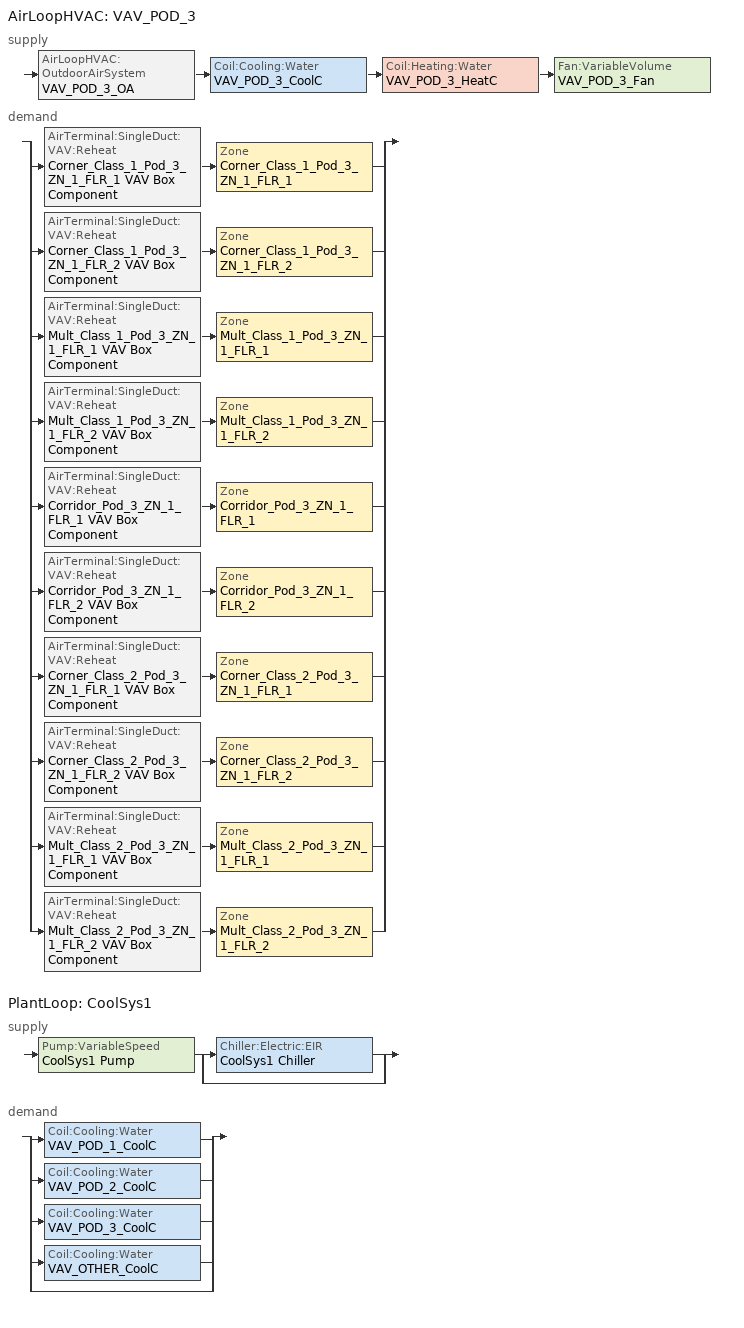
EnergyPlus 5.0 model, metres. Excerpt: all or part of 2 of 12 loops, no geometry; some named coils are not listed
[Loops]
AirLoopHVAC 'VAV_POD_3'
 supply: AirLoopHVAC:OutdoorAirSystem 'VAV_POD_3_OA' > Coil:Cooling:Water 'VAV_POD_3_CoolC' > Coil:Heating:Water 'VAV_POD_3_HeatC' > Fan:VariableVolume 'VAV_POD_3_Fan'
 demand: split
  | AirTerminal:SingleDuct:VAV:Reheat 'Corner_Class_1_Pod_3_ZN_1_FLR_1 VAV Box Component' > Zone 'Corner_Class_1_Pod_3_ZN_1_FLR_1'
  | AirTerminal:SingleDuct:VAV:Reheat 'Corner_Class_1_Pod_3_ZN_1_FLR_2 VAV Box Component' > Zone 'Corner_Class_1_Pod_3_ZN_1_FLR_2'
  | AirTerminal:SingleDuct:VAV:Reheat 'Mult_Class_1_Pod_3_ZN_1_FLR_1 VAV Box Component' > Zone 'Mult_Class_1_Pod_3_ZN_1_FLR_1'
  | AirTerminal:SingleDuct:VAV:Reheat 'Mult_Class_1_Pod_3_ZN_1_FLR_2 VAV Box Component' > Zone 'Mult_Class_1_Pod_3_ZN_1_FLR_2'
  | AirTerminal:SingleDuct:VAV:Reheat 'Corridor_Pod_3_ZN_1_FLR_1 VAV Box Component' > Zone 'Corridor_Pod_3_ZN_1_FLR_1'
  | AirTerminal:SingleDuct:VAV:Reheat 'Corridor_Pod_3_ZN_1_FLR_2 VAV Box Component' > Zone 'Corridor_Pod_3_ZN_1_FLR_2'
  | AirTerminal:SingleDuct:VAV:Reheat 'Corner_Class_2_Pod_3_ZN_1_FLR_1 VAV Box Component' > Zone 'Corner_Class_2_Pod_3_ZN_1_FLR_1'
  | AirTerminal:SingleDuct:VAV:Reheat 'Corner_Class_2_Pod_3_ZN_1_FLR_2 VAV Box Component' > Zone 'Corner_Class_2_Pod_3_ZN_1_FLR_2'
  | AirTerminal:SingleDuct:VAV:Reheat 'Mult_Class_2_Pod_3_ZN_1_FLR_1 VAV Box Component' > Zone 'Mult_Class_2_Pod_3_ZN_1_FLR_1'
  | AirTerminal:SingleDuct:VAV:Reheat 'Mult_Class_2_Pod_3_ZN_1_FLR_2 VAV Box Component' > Zone 'Mult_Class_2_Pod_3_ZN_1_FLR_2'
PlantLoop 'CoolSys1'
 supply: Pump:VariableSpeed 'CoolSys1 Pump' > split
  | Chiller:Electric:EIR 'CoolSys1 Chiller'
  | bypass
 demand: split
  | Coil:Cooling:Water 'VAV_POD_1_CoolC'
  | Coil:Cooling:Water 'VAV_POD_2_CoolC'
  | Coil:Cooling:Water 'VAV_POD_3_CoolC'
  | Coil:Cooling:Water 'VAV_OTHER_CoolC'
  | bypass
[Fan:VariableVolume]
VAV_POD_3_Fan: Availability Schedule=HVACOperationSchd; Fan Efficiency=0.6006; Pressure Rise=1109.648; Maximum Flow Rate {m3/s}=AUTOSIZE; Minimum Flow Rate {m3/s}=0; Motor Efficiency=0.924; Motor In Airstream Fraction=1; Fan Coefficient 1=0.0407599; Fan Coefficient 2=0.088045; Fan Coefficient 3=-0.0729261; Fan Coefficient 4=0.94374; Fan Coefficient 5=0
[Coil:Heating:Water]
VAV_POD_3_HeatC: Availablility Schedule=ALWAYS_ON; U-Factor Times Area Value {W/K}=AUTOSIZE; Maximum Water Flow Rate {m3/s}=AUTOSIZE; Coil Peformance input method=UFactorTimesAreaAndDesignWaterFlowRate; Nominal Capacity=AUTOSIZE; Design Inlet Water Temperature=82.2; Design Inlet Air Temperature=16.6; Design Outlet Water Temperature=71.1; Design Outlet Air Temperature=32.2
[Coil:Cooling:Water]
VAV_POD_3_CoolC: Availability Schedule=ALWAYS_ON; Design Water Flow Rate {m3/s}=AUTOSIZE; Design Air Flow Rate {m3/s}=AUTOSIZE; Design Inlet Water Temperature {C}=AUTOSIZE; Design Inlet Air Temperature {C}=AUTOSIZE; Design Outlet Air Temperature {C}=AUTOSIZE; Design Inlet Humidity Ratio {kg-H2O/kg-air}=AUTOSIZE; Design Outlet Humidity Ratio {kg-H2O/kg-air}=AUTOSIZE; Type of Analysise {*******}=SimpleAnalysis; Heat Exchanger Configuration {*********}=CrossFlow
[AirTerminal:SingleDuct:VAV:Reheat] Availability Schedule=ALWAYS_ON; Maximum Air Flow Rate {m3/s}=AUTOSIZE; Zone Minimum Air Flow Input Method=Constant; Constant Minimum Air Flow Fraction=0.3; Maximum Hot Water or Steam Flow Rate {m3/s}=AUTOSIZE; Minimum Hot Water or Steam Flow Rate {m3/s}=0; Convergence Tolerance=0.001; Damper Heating Action=NORMAL
Name | Reheat Coil
Corner_Class_1_Pod_3_ZN_1_FLR_1 VAV Box Component | Corner_Class_1_Pod_3_ZN_1_FLR_1 VAV Box Reheat Coil
Corner_Class_1_Pod_3_ZN_1_FLR_2 VAV Box Component | Corner_Class_1_Pod_3_ZN_1_FLR_2 VAV Box Reheat Coil
Corner_Class_2_Pod_3_ZN_1_FLR_1 VAV Box Component | Corner_Class_2_Pod_3_ZN_1_FLR_1 VAV Box Reheat Coil
Corner_Class_2_Pod_3_ZN_1_FLR_2 VAV Box Component | Corner_Class_2_Pod_3_ZN_1_FLR_2 VAV Box Reheat Coil
Corridor_Pod_3_ZN_1_FLR_1 VAV Box Component | Corridor_Pod_3_ZN_1_FLR_1 VAV Box Reheat Coil
Corridor_Pod_3_ZN_1_FLR_2 VAV Box Component | Corridor_Pod_3_ZN_1_FLR_2 VAV Box Reheat Coil
Mult_Class_1_Pod_3_ZN_1_FLR_1 VAV Box Component | Mult_Class_1_Pod_3_ZN_1_FLR_1 VAV Box Reheat Coil
Mult_Class_1_Pod_3_ZN_1_FLR_2 VAV Box Component | Mult_Class_1_Pod_3_ZN_1_FLR_2 VAV Box Reheat Coil
Mult_Class_2_Pod_3_ZN_1_FLR_1 VAV Box Component | Mult_Class_2_Pod_3_ZN_1_FLR_1 VAV Box Reheat Coil
Mult_Class_2_Pod_3_ZN_1_FLR_2 VAV Box Component | Mult_Class_2_Pod_3_ZN_1_FLR_2 VAV Box Reheat Coil
[Zone equipment]
Corner_Class_1_Pod_3_ZN_1_FLR_1: Corner_Class_1_Pod_3_ZN_1_FLR_1 VAV Box Component
Corner_Class_1_Pod_3_ZN_1_FLR_2: Corner_Class_1_Pod_3_ZN_1_FLR_2 VAV Box Component
Corner_Class_2_Pod_3_ZN_1_FLR_1: Corner_Class_2_Pod_3_ZN_1_FLR_1 VAV Box Component
Corner_Class_2_Pod_3_ZN_1_FLR_2: Corner_Class_2_Pod_3_ZN_1_FLR_2 VAV Box Component
Corridor_Pod_3_ZN_1_FLR_1: Corridor_Pod_3_ZN_1_FLR_1 VAV Box Component
Corridor_Pod_3_ZN_1_FLR_2: Corridor_Pod_3_ZN_1_FLR_2 VAV Box Component
Mult_Class_1_Pod_3_ZN_1_FLR_1: Mult_Class_1_Pod_3_ZN_1_FLR_1 VAV Box Component
Mult_Class_1_Pod_3_ZN_1_FLR_2: Mult_Class_1_Pod_3_ZN_1_FLR_2 VAV Box Component
Mult_Class_2_Pod_3_ZN_1_FLR_1: Mult_Class_2_Pod_3_ZN_1_FLR_1 VAV Box Component
Mult_Class_2_Pod_3_ZN_1_FLR_2: Mult_Class_2_Pod_3_ZN_1_FLR_2 VAV Box Component
[Sizing:Zone] Zone Cooling Design Supply Air Temperature {C}=12.8; Zone Heating Design Supply Air Temperature {C}=50; Zone Cooling Design Supply Air Humidity Ratio {kg-H20/kg-air}=0.0085; Zone Heating Design Supply Air Humidity Ratio {kg-H20/kg-air}=0.008; Cooling Design Air Flow Method {Flow/Zone | DesignDay | DesignDay}=DesignDay; Heating Design Air Flow Method {Flow/Zone | DesignDay}=DesignDay
Name | Outdoor Air Method | Outside Air Flow per Person {(m3/s)/person} | Outside Air Flow per Zone Floor Area {(m3/s)/m2}
Corner_Class_1_Pod_3_ZN_1_FLR_1; Corner_Class_1_Pod_3_ZN_1_FLR_2; Corner_Class_2_Pod_3_ZN_1_FLR_1; Corner_Class_2_Pod_3_ZN_1_FLR_2; Mult_Class_1_Pod_3_ZN_1_FLR_1; Mult_Class_1_Pod_3_ZN_1_FLR_2; Mult_Class_2_Pod_3_ZN_1_FLR_1; Mult_Class_2_Pod_3_ZN_1_FLR_2 | Flow/Person | 0.008
Corridor_Pod_3_ZN_1_FLR_1; Corridor_Pod_3_ZN_1_FLR_2 | Flow/Area |  | 0.0005
[ZoneControl:Thermostat] Control Type Schedule=Dual Zone Control Type Sched
Name | Zone | Control 1
Corner_Class_1_Pod_3_ZN_1_FLR_1 Thermostat | Corner_Class_1_Pod_3_ZN_1_FLR_1 | Corner_Class_1_Pod_3_ZN_1_FLR_1 DualSPSched
Corner_Class_1_Pod_3_ZN_1_FLR_2 Thermostat | Corner_Class_1_Pod_3_ZN_1_FLR_2 | Corner_Class_1_Pod_3_ZN_1_FLR_2 DualSPSched
Corner_Class_2_Pod_3_ZN_1_FLR_1 Thermostat | Corner_Class_2_Pod_3_ZN_1_FLR_1 | Corner_Class_2_Pod_3_ZN_1_FLR_1 DualSPSched
Corner_Class_2_Pod_3_ZN_1_FLR_2 Thermostat | Corner_Class_2_Pod_3_ZN_1_FLR_2 | Corner_Class_2_Pod_3_ZN_1_FLR_2 DualSPSched
Corridor_Pod_3_ZN_1_FLR_1 Thermostat | Corridor_Pod_3_ZN_1_FLR_1 | Corridor_Pod_3_ZN_1_FLR_1 DualSPSched
Corridor_Pod_3_ZN_1_FLR_2 Thermostat | Corridor_Pod_3_ZN_1_FLR_2 | Corridor_Pod_3_ZN_1_FLR_2 DualSPSched
Mult_Class_1_Pod_3_ZN_1_FLR_1 Thermostat | Mult_Class_1_Pod_3_ZN_1_FLR_1 | Mult_Class_1_Pod_3_ZN_1_FLR_1 DualSPSched
Mult_Class_1_Pod_3_ZN_1_FLR_2 Thermostat | Mult_Class_1_Pod_3_ZN_1_FLR_2 | Mult_Class_1_Pod_3_ZN_1_FLR_2 DualSPSched
Mult_Class_2_Pod_3_ZN_1_FLR_1 Thermostat | Mult_Class_2_Pod_3_ZN_1_FLR_1 | Mult_Class_2_Pod_3_ZN_1_FLR_1 DualSPSched
Mult_Class_2_Pod_3_ZN_1_FLR_2 Thermostat | Mult_Class_2_Pod_3_ZN_1_FLR_2 | Mult_Class_2_Pod_3_ZN_1_FLR_2 DualSPSched
[ThermostatSetpoint:DualSetpoint]
Name | Heating Setpoint Temperature Schedule | Cooling Setpoint Temperature Schedule
Corner_Class_1_Pod_3_ZN_1_FLR_1 DualSPSched; Corner_Class_1_Pod_3_ZN_1_FLR_2 DualSPSched; Corner_Class_2_Pod_3_ZN_1_FLR_1 DualSPSched; Corner_Class_2_Pod_3_ZN_1_FLR_2 DualSPSched; Mult_Class_1_Pod_3_ZN_1_FLR_1 DualSPSched; Mult_Class_1_Pod_3_ZN_1_FLR_2 DualSPSched; Mult_Class_2_Pod_3_ZN_1_FLR_1 DualSPSched; Mult_Class_2_Pod_3_ZN_1_FLR_2 DualSPSched | HTGSETP_SCH | CLGSETP_SCH
Corridor_Pod_3_ZN_1_FLR_1 DualSPSched; Corridor_Pod_3_ZN_1_FLR_2 DualSPSched | HTGSETP_SCH_BathCorrMechKitchen | CLGSETP_SCH_BathCorrMechKitchen
[Sizing:System]
VAV_POD_3: Type Of Load To Size On {Sensible}=Sensible; Design Outdoor Air Flow Rate {m3/s}=AUTOSIZE; Minimum System Air Flow Ratio=0.3; Preheat Design Temperature {C}=7; Preheat Design Humidity Ratio {kg-H2O/kg-air}=0.008; Precool Design Temperature {C}=12.8; Precool Design Humidity Ratio {kg-H2O/kg-air}=0.008; Central Cooling Design Supply Air Temperature {C}=12.8; Central Heating Design Supply Air Temperature {C}=16.7; Sizing Option {Coincident | NonCoincident}=NonCoincident; 100% Outdoor Air in Cooling {Yes | No}=No; 100% Outdoor Air in Heating {Yes | No}=No; Central Cooling Design Supply Air Humidity Ratio {kg-H2O/kg-air}=0.0085; Central Heating Design Supply Air Humidity Ratio {kg-H2O/kg-air}=0.008; Cooling Design Air Flow Method=DesignDay; Heating Design Air Flow Method=DesignDay
[Controller:OutdoorAir]
VAV_POD_3_OA_Controller: Minimum Outdoor Air Flow Rate {m3/s}=AUTOSIZE; Maximum Outdoor Air Flow Rate {m3/s}=AUTOSIZE; Economizer Control Type=DifferentialDryBulb; Economizer Control Action Type=ModulateFlow; Economizer Maximum Limit Dry-Bulb Temperature {C}=28; Economizer Maximum Limit Enthalpy {J/kg}=64000; Economizer Minimum Limit Dry-Bulb Temperature {C}=-100; Lockout Type=NoLockout; Minimum Limit Type=FixedMinimum; Minimum Outdoor Air Schedule=MinOA_Sched
[Controller:WaterCoil] Control Variable {Temperature | HumidityRatio | TemperatureAndHumidityRatio | Flow}=Temperature; Maximum Actuated Flow {m3/s}=AUTOSIZE; Minimum Actuated Flow {m3/s}=0
Name | Action {Normal | Reverse} | Actuator Variable {Flow} | Actuator Variable {FLOW} | Controller Convergence Tolerance {delta C} [Delta temp from setpoint]
VAV_POD_3_CoolC_Controller | Reverse | Flow
VAV_POD_3_HeatC_Controller | Normal |  | Flow | 0.0001
[AirLoopHVAC]
VAV_POD_3: Design Supply Air Flow Rate {m3/s}=AUTOSIZE
[SetpointManager:MixedAir]
Name | Control Variable {Temperature} | Setpoint Node or NodeList | Control Variable
VAV_POD_3_CoolC SAT Manager | Temperature | VAV_POD_3_CoolC-VAV_POD_3_HeatCNode
VAV_POD_3_HeatC SAT Manager | Temperature | VAV_POD_3_HeatC-VAV_POD_3_FanNode
VAV_POD_3_OAMixed Air Temp Manager |  | VAV_POD_3_OA-VAV_POD_3_CoolCNode | Temperature
[Chiller:Electric:EIR]
CoolSys1 Chiller: Reference Capacity {W}=AUTOSIZE; Reference COP { }=2.8; Reference Leaving Chilled Water Temperature {C}=6.67; Reference Entering Condenser Fluid Temperature {C}=35; Reference Evaporator Volumetric Water Flow Rate {m3/s}=AutoSize; Reference Condenser Volumetric Water Flow Rate {m3/s}=AutoSize; Cooling Capacity Function of Temperature Curve=Air-Cooled Default 90.1-2004 Cap_fT; Electric Input to Cooling Output Ratio Function of Temperature Curve=Air-Cooled Default 90.1-2004 EIR_fT; Electric Input to Cooling Output Ratio Function of Part Load Ratio Curve=Air-Cooled GTE 150tons Default 90.1-2004 EIR_fPLR; Minimum Part Load Ratio=0.15; Maximum Part Load Ratio=1; Optimum Part Load Ratio=0.8; Minimum Unloading Ratio=0.15; Condenser Type=AIRCOOLED; Leaving Chilled Water Lower Temperature Limit {C}=2; Chiller Flow Mode=VariableFlow; Design Heat Recovery Water Flow Rate {m3/s}=0; Sizing Factor=1
[Pump:VariableSpeed]
CoolSys1 Pump: Rated Flow Rate {m3/s}=AUTOSIZE; Rated Pump Head {Pa} [179352 Pa = 60 ft]=179352; Rated Power Consumption {W}=AUTOSIZE; Motor Efficiency=0.9; Fraction of Motor Inefficiencies to Fluid Stream=0; Coefficient 1 of the Part Load Performance Curve=0; Coefficient 2 of the Part Load Performance Curve=1; Coefficient 3 of the Part Load Performance Curve=0; Coefficient 4 of the Part Load Performance Curve=0; Minimum Flow Rate {m3/s}=0; Pump Control Type {Continuous | Intermittent}=Intermittent
[PlantEquipmentList]
CoolSys1 Equipment List: CoolSys1 Chiller
[Sizing:Plant]
CoolSys1: Loop Type {COOLING | HEATING}=Cooling; Design Loop Exit Temperature {C}=6.67; Design Loop Temperature Difference {C}=6.67
[SetpointManager:Scheduled]
Name | Control Variable {TEMP} | Schedule | Setpoint Node | Control Variable {Temperature | others } | Setpoint Node or NodeList
CoolSys1 Loop Setpoint Manager | Temperature | CW-Loop-Temp-Schedule | CoolSys1 Supply Outlet Node
VAV_POD_3 SAT setpoint |  | Seasonal-Reset-Supply-Air-Temp-Sch |  | Temperature | VAV_POD_3 Supply Equipment Outlet Node
[PlantEquipmentOperationSchemes]
CoolSys1 Loop Operation Scheme List: Control Scheme 1 Object Type {*******}=PlantEquipmentOperation:CoolingLoad; Control Scheme 1=CoolSys1 Operation Scheme; Control Scheme 1 Schedule=PlantOnSched
[PlantEquipmentOperation:CoolingLoad]
CoolSys1 Operation Scheme: Load Range 1 Lower Limit {W}=0; Load Range 1 Upper Limit {W}=100000000000000; Priority Control 1 Equipment List=CoolSys1 Equipment List
[PlantLoop]
CoolSys1: Fluid Type {WATER}=Water; Loop Equipment Operation Scheme=CoolSys1 Loop Operation Scheme List; Maximum Loop Temperature {C}=98; Minimum Loop Temperature {C}=1; Maximum Loop Flow Rate {m3/s}=AUTOSIZE; Minimum Loop Flow Rate {m3/s}=0; Loop Volume {m3}=AUTOSIZE; Load Distribution Scheme {OPTIMAL | SEQUENTIAL}=Optimal
[Schedule:Compact]
ALWAYS_ON; PlantOnSched: Through: 12/31, For: AllDays, Until: 24:00, 1
CLGSETP_SCH: Temperature, Through: 6/30, For: SummerDesignDay, Until: 24:00, 24, For: WeekEnds Holidays WinterDesignDay, Until: 24:00, 27, For: AllOtherDays, Until: 06:00, 27, Until: 21:00, 24, Until: 24:00, 27, Through: 9/1, For: SummerDesignDay, Until: 24:00, 24, For: WeekEnds Holidays WinterDesignDay, Until: 24:00, 27, For: AllOtherDays, Until: 07:00, 27, Until: 18:00, 24, Until: 24:00, 27, Through: 12/31, For: SummerDesignDay, Until: 24:00, 24, For: WeekEnds Holidays WinterDesignDay, Until: 24:00, 27, For: AllOtherDays, Until: 06:00, 27, Until: 21:00, 24, Until: 24:00, 27
CLGSETP_SCH_BathCorrMechKitchen: Temperature, Through: 12/31, For: SummerDesignDay, Until: 06:00, 27, Until: 21:00, 24, Until: 24:00, 27, For: AllOtherDays, Until: 24:00, 27
HTGSETP_SCH: Temperature, Through: 6/30, For: WinterDesignDay, Until: 24:00, 21, For: WeekEnds Holidays SummerDesignDay, Until: 24:00, 16, For: AllOtherDays, Until: 06:00, 16, Until: 21:00, 21, Until: 24:00, 16, Through: 9/1, For: WinterDesignDay, Until: 24:00, 21, For: WeekEnds Holidays SummerDesignDay, Until: 24:00, 16, For: AllOtherDays, Until: 07:00, 16, Until: 18:00, 21, Until: 24:00, 16, Through: 12/31, For: WinterDesignDay, Until: 24:00, 21, For: WeekEnds Holidays SummerDesignDay, Until: 24:00, 16, For: AllOtherDays, Until: 06:00, 16, Until: 21:00, 21, Until: 24:00, 16
HTGSETP_SCH_BathCorrMechKitchen: Temperature, Through: 12/31, For: WinterDesignDay, Until: 06:00, 16, Until: 21:00, 21, Until: 24:00, 16, For: AllOtherDays, Until: 24:00, 16
HVACOperationSchd; MinOA_Sched: Through: 12/31, For: Weekdays SummerDesignDay, Until: 06:00, 0, Until: 21:00, 1, Until: 24:00, 0, For: AllOtherDays, Until: 24:00, 0
Seasonal-Reset-Supply-Air-Temp-Sch: Through: 12/31, For: AllDays, Until: 24:00, 12.8
Dual Zone Control Type Sched: Through: 12/31, For: AllDays, Until: 24:00, 4
CW-Loop-Temp-Schedule: Through: 12/31, For: AllDays, Until: 24:00, 6.7
[Curve:Quadratic]
Air-Cooled GTE 150tons Default 90.1-2004 EIR_fPLR: Coefficient1 Const=1.68531; Coefficient2 x=-0.999344; Coefficient3 x**2=0.314032; Minimum Value of x=0; Maximum Value of x=1.2
[Curve:Biquadratic] Minimum Value of x=0; Maximum Value of x=20; Minimum Value of y=0; Maximum Value of y=50
Name | Coefficient1 Const | Coefficient2 x | Coefficient3 x**2 | Coefficient4 y | Coefficient5 y**2 | Coefficient6 x*y
Air-Cooled Default 90.1-2004 Cap_fT | 1.04338 | 0.0407077 | 0.0004506 | -0.0041514 | -8.86e-05 | -0.0003467
Air-Cooled Default 90.1-2004 EIR_fT | 0.596191 | -0.0099496 | 0.0007888 | 0.0004506 | 0.0004875 | -0.0007623
